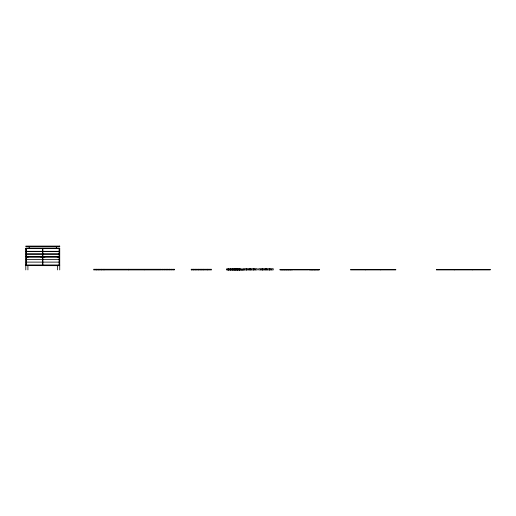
<?xml version="1.0" encoding="UTF-8"?>
<svg xmlns="http://www.w3.org/2000/svg" width="516" height="516" viewBox="0 0 516 516"><rect width="100%" height="100%" fill="white"/><g stroke="black" fill="none" stroke-linecap="round" stroke-linejoin="round"><path stroke-width="0.77" d="M25.8 248.886L26.432 248.886L26.432 264.966M59.727 248.886L59.088 248.886L59.088 264.966M26.142 251.324L59.385 251.324M26.142 251.395L59.385 251.395M26.142 254.007L59.385 254.007M26.142 254.078L59.385 254.078M26.639 256.381L42.241 256.381M43.286 256.381L58.889 256.381M26.142 256.691L59.385 256.691M26.142 256.755L59.385 256.755M26.432 256.923L28.335 256.923L28.335 256.381M42.447 256.923L40.545 256.923L40.545 256.381M43.08 256.923L44.982 256.923L44.982 256.381M59.088 256.923L57.192 256.923L57.192 256.381M26.735 257.026L42.138 257.026M43.383 257.026L58.785 257.026M26.142 259.438L59.385 259.367M26.142 262.115L59.385 262.115M25.8 264.966L59.727 264.966M25.8 265.598L59.727 265.669M191.288 269.275L211.483 269.275L211.483 269.907L191.288 269.907L191.288 269.275L191.333 269.907M228.446 269.3L228.562 269.907M230.394 269.3L230.278 269.907M232.226 269.3L232.11 269.907M246.338 269.3L246.222 269.907M262.167 269.3L262.283 269.907M265.946 269.3L265.83 269.907L264.115 269.907L264.115 269.3L263.999 269.907L260.451 269.907L260.451 269.3L260.335 269.907L258.639 269.907L258.639 268.72L273.228 268.72L273.228 269.907L271.442 269.907L271.442 269.3L271.326 269.907L269.61 269.907L269.61 269.3L269.494 269.907L267.778 269.907L267.778 269.3L267.662 269.907L265.946 269.907L265.985 268.72M280.014 269.707L282.046 269.707M282.149 269.707L284.187 269.707M284.29 269.707L286.322 269.707M286.425 269.707L288.457 269.707M288.56 269.707L290.598 269.707M290.702 269.707L292.733 269.707M309.084 269.707L311.122 269.707M311.225 269.707L312.412 269.707M312.515 269.707L314.547 269.707M314.65 269.707L315.837 269.707M315.94 269.707L317.972 269.707M318.075 269.707L319.262 269.707M226.75 269.791L244.016 269.907M241.34 269.907L241.34 268.72L226.75 268.72L226.75 269.907L244.391 269.907L244.391 269.3L244.507 269.907L248.054 269.907L248.054 269.3L248.17 269.907L249.886 269.907L249.886 269.3L250.002 269.907L251.718 269.907L251.718 269.3L251.834 269.907L253.55 269.907L253.55 269.3L253.666 269.907L255.381 269.907L255.381 269.3L255.497 269.907L257.284 269.907L257.284 268.72L242.694 268.72L242.694 269.907M317.534 269.707L317.972 269.5L317.972 269.913L315.94 269.907L315.94 269.5L317.127 269.707M314.109 269.707L314.547 269.5L314.547 269.913L312.515 269.913L312.515 269.5L313.702 269.707M310.684 269.707L311.122 269.507L311.122 269.913L309.084 269.913L309.084 269.5L310.271 269.707M292.295 269.707L292.733 269.5L292.733 269.907L290.702 269.907L290.702 269.5L291.888 269.707M290.153 269.707L290.598 269.5L290.598 269.907L288.56 269.907L288.56 269.5L289.747 269.707M288.018 269.707L288.457 269.5L288.457 269.907L286.425 269.907L286.425 269.5L287.612 269.707M285.883 269.707L286.322 269.5L286.322 269.907L284.29 269.907L284.29 269.5L285.477 269.707M283.742 269.707L284.187 269.5L284.187 269.907L282.149 269.907L282.149 269.5L283.336 269.707M281.607 269.707L282.046 269.5L282.046 269.907L280.014 269.907L280.014 269.5L281.201 269.707M269.836 268.72L269.836 269.907M269.72 268.72L269.72 269.907M266.101 268.72L266.101 269.907M262.373 268.72L262.373 269.907M262.257 268.72L262.167 269.907M253.891 268.72L253.891 269.907M253.775 268.72L253.775 269.907M250.157 268.72L250.157 269.907M250.041 268.72L250.041 269.907M246.429 268.72L246.429 269.907M246.313 268.72L246.338 269.907M239.811 268.72L239.811 269.907M239.695 268.72L239.695 269.907M239.553 269.907L239.553 269.3L239.437 269.907M237.947 268.72L237.947 269.907M237.831 268.72L237.831 269.907M237.721 269.907L237.605 269.3L237.605 269.907M236.076 268.72L236.076 269.907M235.967 268.72L235.967 269.907M235.889 269.907L235.889 269.3L235.773 269.907M234.212 268.72L234.212 269.907M234.096 268.72L234.096 269.907M234.058 269.907L234.058 269.3L233.941 269.907M232.348 268.72L232.348 269.907M232.232 268.72L232.226 269.907M230.484 268.72L230.484 269.907M230.368 268.72L230.394 269.907M228.614 268.72L228.614 269.907M228.498 268.72L228.446 269.907M207.413 269.275L207.413 269.907M203.162 269.275L203.162 269.907M201.027 269.275L201.027 269.907M198.512 269.275L198.512 269.907M195.938 269.275L195.938 269.907M193.423 269.275L193.423 269.907M144.267 269.275L144.267 269.907M128.252 269.275L128.252 269.907M104 269.275L104 269.907M101.484 269.275L101.484 269.907M98.911 269.275L98.911 269.907M96.402 269.275L96.402 269.907M59.727 269.907L59.727 248.248L25.8 248.248L25.8 269.907M59.385 264.998L59.385 248.306L26.142 248.306L26.142 264.998M57.624 265.598L57.624 269.907M56.334 246.725L56.334 248.248M42.796 248.306L42.796 264.998M42.731 248.306L42.731 264.998M29.193 246.725L29.193 248.248M27.903 265.598L27.903 269.907M59.727 246.087L25.8 246.087L25.8 246.725L59.727 246.725L59.727 246.087M127.575 269.275L93.648 269.275L93.648 269.907L127.575 269.907L127.575 269.275M144.338 269.275L128.187 269.275L128.187 269.907L144.338 269.907L144.338 269.275M161.095 269.275L145.015 269.275L145.015 269.907L161.095 269.907L161.095 269.275M163.301 269.275L161.772 269.275L161.772 269.907L163.301 269.907L163.301 269.275M165.507 269.275L163.978 269.275L163.978 269.907L165.507 269.907L165.507 269.275M167.706 269.275L166.184 269.275L166.184 269.907L167.706 269.907L167.706 269.275M169.912 269.275L168.39 269.275L168.39 269.907L169.912 269.907L169.912 269.275M172.118 269.275L170.596 269.275L170.596 269.907L172.118 269.907L172.118 269.275M174.324 269.275L172.796 269.275L172.796 269.907L174.324 269.907L174.324 269.275M308.407 269.5L293.411 269.5L293.411 269.907L308.407 269.907L308.407 269.5M312.412 269.5L311.225 269.5L311.225 269.907L312.412 269.907L312.412 269.5M315.837 269.5L314.65 269.5L314.65 269.907L315.837 269.907L315.837 269.5M319.262 269.5L318.075 269.5L318.075 269.907L319.262 269.907L319.262 269.5M365.567 269.5L350.57 269.5L350.57 269.907L365.567 269.907L365.567 269.5M380.66 269.5L365.67 269.5L365.67 269.907L380.66 269.907L380.66 269.5M395.759 269.5L380.763 269.5L380.763 269.907L395.759 269.907L395.759 269.5M454.241 269.5L436.362 269.5L436.362 269.907L454.241 269.907L454.241 269.5M472.217 269.5L454.338 269.5L454.338 269.907L472.217 269.907L472.217 269.5M490.2 269.5L472.321 269.5L472.321 269.907L490.2 269.907L490.2 269.5"/></g></svg>
